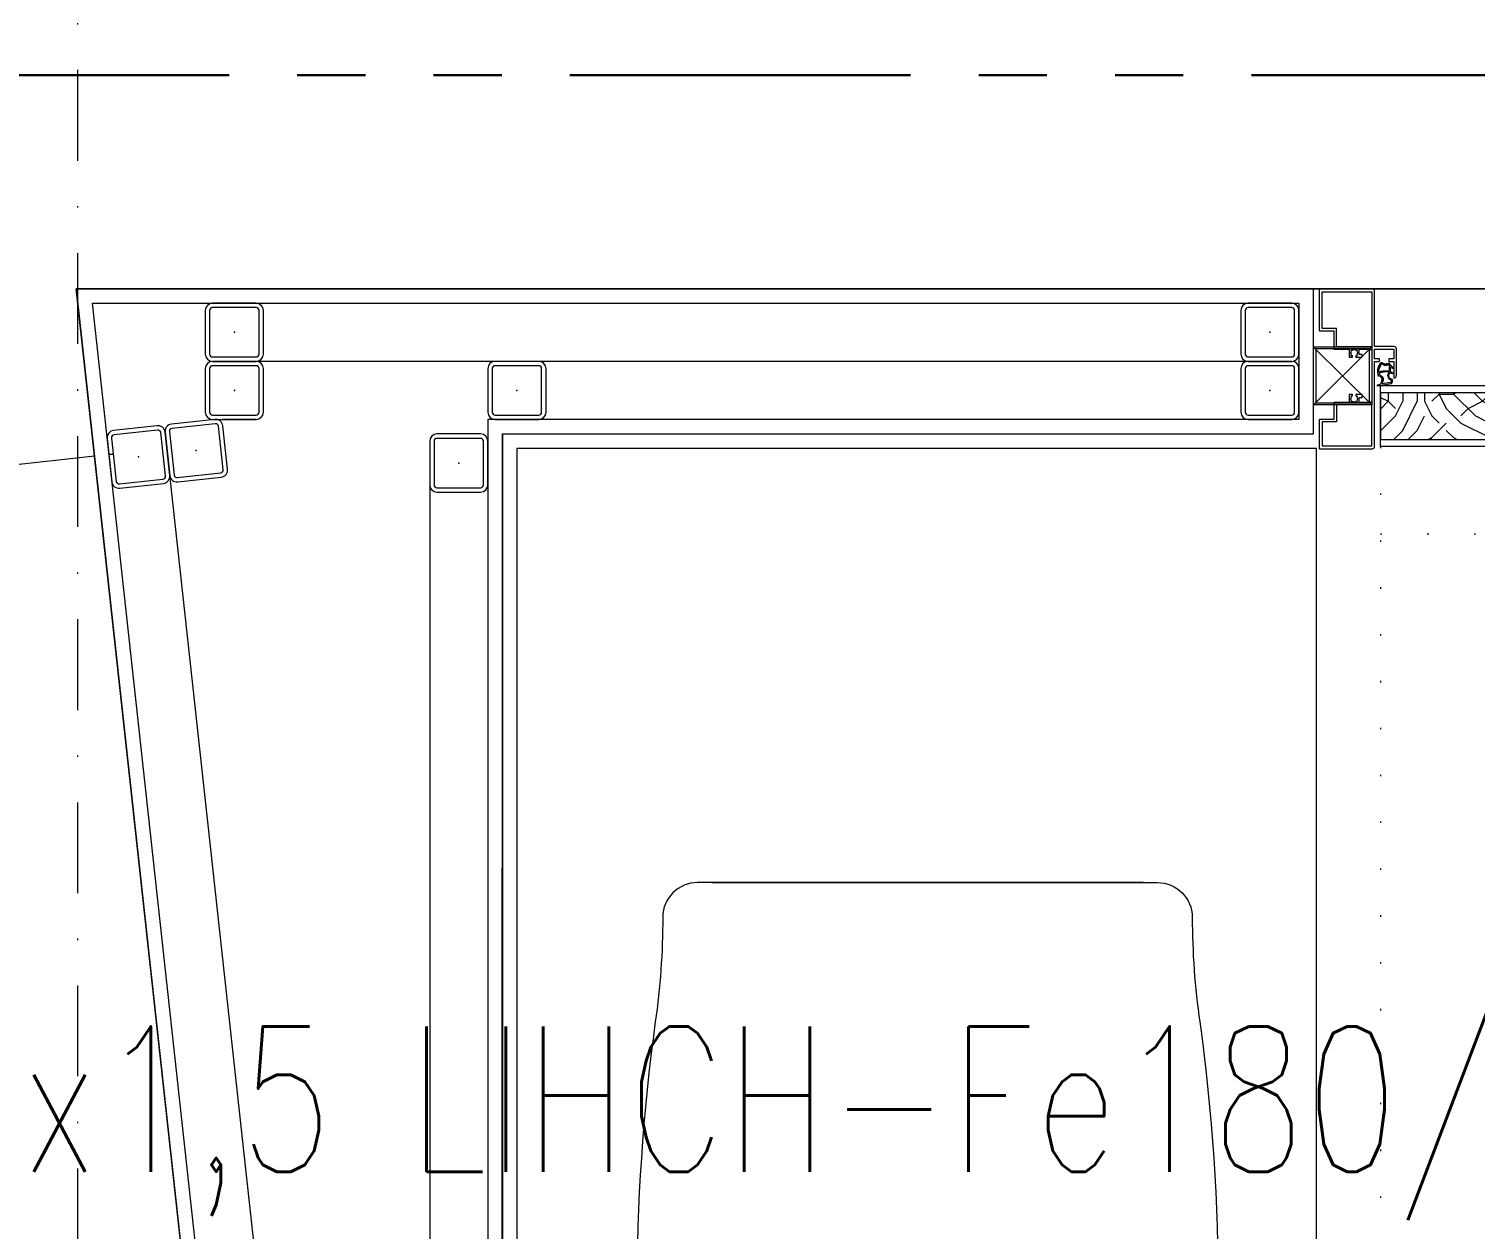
# Model space of a CAD drawing. Extents: x -1299 to 23780, y -3010 to 8106.
# Drawn here: x 9964.1 to 10063.6, y 2175.3 to 2257.9 of the extents above; entities that cross this region are included whole.
import ezdxf

# ---------------------------------------------------------------- set-up
doc = ezdxf.new("R2010")
doc.units = 0
doc.header["$LTSCALE"] = 25
doc.header["$MEASUREMENT"] = 0
for name, pattern in [('DASHDOT2', [0.5, 0.25, -0.125, 0, -0.125]), ('DOT2', [0.125, 0, -0.125]), ('HIDDEN', [0.375, 0.25, -0.125]), ('PHANTOM2', [1.25, 0.625, -0.125, 0.125, -0.125, 0.125, -0.125])]:
    doc.linetypes.add(name, pattern=pattern)
doc.layers.get('0').update_dxf_attribs({"color": 9, "lineweight": 9})
for name, color, linetype, lineweight in [('05V', 9, 'Continuous', 9), ('06D', 9, 'Continuous', 9), ('09', 9, 'Continuous', 9), ('10', 9, 'Continuous', 9), ('11', 9, 'Continuous', 9), ('12', 9, 'Continuous', 9), ('20', 9, 'DOT2', 9), ('24', 9, 'DASHDOT2', 9), ('35', 9, 'Continuous', 9), ('E-KABLO', 7, 'Continuous', 30), ('E-YAZI', 7, 'Continuous', 30)]:
    doc.layers.add(name, color=color, linetype=linetype, lineweight=lineweight)
doc.styles.add('ILGAZ', font='txttw.shx')

# ---------------------------------------------------------------- blocks, each defined once
blk = doc.blocks.new('lavabo 120')
at = {"lineweight": 0, "flags": 128}
blk.add_lwpolyline([(54.99999999348074, -1.86194092748e-05), (0, -1.59297496793e-05), (-7.0994719863e-06, -120.0000099692852), (54.99999290332197, -120.0000126589448)], close=True, dxfattribs=at)
blk.add_lwpolyline([(54.99999468028545, -120.000004731527), (54.99999468028545, -1.59297496793e-05), (0, -1.59297496793e-05), (0, -120.000004731527)], close=True)
for points in [[(41.59063104353845, -90.13502500247068), (10.94809010252356, -90.13502500247068, -0.4142135623730951), (8.550034507177768, -87.73696940433092, 0.0358090889722232), (8.033649460412562, -80.5359639604003, -0.0678891822984981), (8.033649460412562, -43.00071644078798, 0.0024556628768309), (8.033649460412562, -35.73529788892574, -0.4181490349546527), (12.19714994821697, -30.2463215593607), (41.32191170938314, -30.2463215593607)], [(11.9284306159243, -90.13502500247068), (42.57097155787049, -90.13502500247068, 0.4142135623730951), (44.96902715228497, -87.73696940433092, -0.0358090889722232), (45.48541219998151, -80.5359639604003, 0.0678891822984981), (45.48541219998151, -43.00071644078798, -0.0259664768697311), (45.48541219998151, -35.73529788892574, 0.4181490349546527), (41.32191170938314, -30.2463215593607), (12.19714994821697, -30.2463215593607)]]:
    blk.add_lwpolyline(points, format="xyb")
blk = doc.blocks.new('A$C74064896')
at = {"layer": '05V', "rotation": 180}
blk.add_blockref('lavabo 120', (-414.7890938990783, -121.0000126589511), dxfattribs=at)
blk = doc.blocks.new('p-korkasa_40x40')
at = {"layer": '10'}
for points in [[(-2, -2), (-2, -2, 4.557571570274368), (-2, -2), (2, -2.000000000000454, 6.895317174706505), (2, -2.000000000000454), (2, -2.000000000000454), (2, 2.000000000000454), (-2, 2), (-2, -2)], [(-1.85000000000582, -1.85000000000582), (-1.85000000000582, 1.85000000000582), (1.85000000000582, 1.85000000000582), (1.85000000000582, -1.85000000000582), (-1.85000000000582, -1.85000000000582, -4.556434831823175), (-1.85000000000582, -1.85000000000582)]]:
    blk.add_lwpolyline(points, format="xyb", close=True, dxfattribs=at)
for points in [[(2, -2.000000000000454), (-2, 2)], [(2, 2.000000000000454), (-2, -1.96874570933869)]]:
    blk.add_lwpolyline(points, dxfattribs=at)
blk = doc.blocks.new('p-kapı')
at = {"layer": '09'}
h = blk.add_hatch(dxfattribs=at)
h.set_pattern_fill('LOGEND', color=256, scale=10, style=0)
h.set_pattern_definition([(360, (-1595.241908694795, -1979.639528495034), (9.999999999999996, -10), [3, -7]), (360, (-1595.241908694795, -1980.139528495034), (9.999999999999996, -10), [3, -7]), (360, (-1594.741908694795, -1981.139528495034), (9.999999999999996, -10), [2, -8]), (360, (-1594.241908694796, -1982.139528495034), (9.999999999999996, -10), [1.5, -8.5]), (360, (-1594.241908694796, -1983.139528495034), (9.999999999999996, -10), [1, -9]), (360, (-1596.741908694796, -1984.139528495034), (9.999999999999996, -10), [0.5, -2.5, 0.5, -6.5]), (360, (-1595.241908694795, -1984.639528495034), (9.999999999999996, -10), [0.5, -4, 1.5, -4]), (360, (-1593.241908694795, -1985.139528495034), (9.999999999999996, -10), [0.5, -0.5, 0.5, -8.5]), (360, (-1593.741908694795, -1985.639528495034), (9.999999999999996, -10), [0.5, -9.5]), (360, (-1594.241908694796, -1986.639528495034), (9.999999999999996, -10), [1.5, -8.5]), (360, (-1594.241908694796, -1987.639528495034), (9.999999999999996, -10), [2, -8]), (360, (-1594.741908694795, -1988.639528495034), (9.999999999999996, -10), [2.5, -3, 0.5, -4]), (270, (-1598.741908694796, -1982.639528495034), (-10, -9.999999999999996), [0.5, -1, 2.5, -6]), (270, (-1598.241908694796, -1983.639528495034), (-10, -9.999999999999996), [0.5, -0.5, 1.5, -7.5]), (270, (-1597.741908694796, -1987.639528495034), (-10, -9.999999999999996), [1, -9]), (270, (-1597.241908694796, -1983.639528495034), (-10, -9.999999999999996), [2, -3, 0.5, -4.5]), (270, (-1596.741908694796, -1989.139528495034), (-10, -9.999999999999996), [0.5, -9.5]), (270, (-1596.241908694796, -1984.139528495034), (-10, -9.999999999999996), [1.5, -8.5]), (270, (-1595.241908694795, -1984.639528495034), (-10, -9.999999999999996), [1, -9]), (270, (-1594.241908694796, -1984.639528495034), (-10, -9.999999999999996), [0.5, -1.5, 1.5, -6.5]), (270, (-1593.741908694795, -1985.139528495034), (-10, -9.999999999999996), [0.5, -9.5]), (270, (-1593.241908694795, -1983.139528495034), (-10, -9.999999999999996), [1.399999999999999, -8.6]), (270, (-1592.741908694796, -1981.139528495034), (-10, -9.999999999999996), [1, -9]), (270, (-1591.741908694795, -1985.139528495034), (-10, -9.999999999999996), [0.5, -9.5]), (270, (-1590.741908694796, -1984.639528495034), (-10, -9.999999999999996), [1.5, -8.5]), (270, (-1589.741908694796, -1984.639528495034), (-10, -9.999999999999996), [1.5, -8.5]), (314.9999999999999, (-1591.241908694796, -1980.639528495034), (-3.3e-15, -10.00000000019025), [0.7071000000000001, -0.7071000000000001, 0.7071000000000001, -12.02083562]), (314.9999999999999, (-1593.241908694795, -1983.139528495034), (-3.3e-15, -10.00000000019025), [1.414199999999999, -12.72793562]), (314.9999999999999, (-1597.241908694796, -1988.139528495034), (-3.3e-15, -10.00000000019025), [1.414199999999999, -12.72793562]), (314.9999999999999, (-1595.241908694795, -1985.639528495034), (-3.3e-15, -10.00000000019025), [1.414199999999999, -12.72793562]), (314.9999999999999, (-1594.741908694795, -1983.639528495034), (-3.3e-15, -10.00000000019025), [1.414199999999999, -12.72793562]), (314.9999999999999, (-1591.741908694795, -1981.639528495034), (-3.3e-15, -10.00000000019025), [1.414199999999999, -12.72793562]), (314.9999999999999, (-1592.741908694796, -1982.139528495034), (-3.3e-15, -10.00000000019025), [2.121319999999998, -12.02081562]), (314.9999999999999, (-1595.741908694796, -1986.639528495034), (-3.3e-15, -10.00000000019025), [0.7071000000000001, -13.43503562]), (314.9999999999999, (-1596.241908694796, -1987.639528495034), (-3.3e-15, -10.00000000019025), [0.7071000000000001, -13.43503562]), (314.9999999999999, (-1592.241908694796, -1987.639528495034), (-3.3e-15, -10.00000000019025), [0.7071000000000001, -13.43503562]), (314.9999999999999, (-1596.241908694796, -1982.639528495034), (-3.3e-15, -10.00000000019025), [0.7071000000000001, -13.43503562]), (314.9999999999999, (-1590.741908694796, -1986.139528495034), (-3.3e-15, -10.00000000019025), [0.7071000000000001, -13.43503562]), (314.9999999999999, (-1594.241908694796, -1985.139528495034), (-3.3e-15, -10.00000000019025), [0.7071000000000001, -13.43503562]), (314.9999999999999, (-1593.241908694795, -1986.139528495034), (-3.3e-15, -10.00000000019025), [0.7071000000000001, -13.43503562]), (225, (-1593.741908694795, -1984.139528495034), (-10.00000000019025, 3.3e-15), [0.7071000000000001, -0.7071000000000001, 2.121319999999998, -10.60661562]), (225, (-1592.241908694796, -1984.139528495034), (-10.00000000019025, 3.3e-15), [0.7071000000000001, -13.43503562]), (225, (-1592.241908694796, -1980.639528495034), (-10.00000000019025, 3.3e-15), [0.7071000000000001, -13.43503562]), (225, (-1594.241908694796, -1983.139528495034), (-10.00000000019025, 3.3e-15), [0.7071000000000001, -13.43503562]), (225, (-1592.741908694796, -1985.139528495034), (-10.00000000019025, 3.3e-15), [0.7071000000000001, -13.43503562]), (225, (-1595.241908694795, -1982.639528495034), (-10.00000000019025, 3.3e-15), [0.7071000000000001, -13.43503562]), (225, (-1591.241908694796, -1982.639528495034), (-10.00000000019025, 3.3e-15), [0.7071000000000001, -13.43503562]), (225, (-1598.241908694796, -1979.639528495034), (-10.00000000019025, 3.3e-15), [0.7071000000000001, -13.43503562]), (225, (-1597.741908694796, -1980.139528495034), (-10.00000000019025, 3.3e-15), [1.414199999999999, -12.72793562]), (225, (-1597.241908694796, -1980.639528495034), (-10.00000000019025, 3.3e-15), [1.414199999999999, -12.72793562]), (225, (-1596.241908694796, -1980.639528495034), (-10.00000000019025, 3.3e-15), [1.414199999999999, -12.72793562]), (225, (-1595.741908694796, -1981.639528495034), (-10.00000000019025, 3.3e-15), [1.414199999999999, -12.72793562]), (225, (-1591.741908694795, -1985.639528495034), (-10.00000000019025, 3.3e-15), [1.414199999999999, -12.72793562]), (225, (-1589.741908694796, -1980.639528495034), (-10.00000000019025, 3.3e-15), [1.414199999999999, -12.72793562]), (225, (-1589.241908694796, -1988.639528495034), (-10.00000000019025, 3.3e-15), [1.414199999999999, -12.72793562]), (225, (-1589.241908694796, -1987.639528495034), (-10.00000000019025, 3.3e-15), [1.414199999999999, -12.72793562]), (225, (-1590.241908694796, -1987.139528495034), (-10.00000000019025, 3.3e-15), [1.414199999999999, -12.72793562]), (225, (-1597.241908694796, -1987.139528495034), (-10.00000000019025, 3.3e-15), [2.121319999999998, -12.02081562]), (225, (-1590.741908694796, -1986.139528495034), (-10.00000000019025, 3.3e-15), [2.121319999999998, -12.02081562]), (333.4349487999999, (-1596.241908694796, -1989.139528495034), (10.00000000000094, -4.0006493e-09), [1.117999999999998, -21.24267976999997]), (333.4349487999999, (-1596.241908694796, -1984.139528495034), (10.00000000000094, -4.0006493e-09), [1.117999999999998, -21.24267976999997]), (333.4349487999999, (-1595.241908694795, -1987.139528495034), (10.00000000000094, -4.0006493e-09), [1.117999999999998, -21.24267976999997]), (333.4349487999999, (-1592.241908694796, -1980.139528495034), (10.00000000000094, -4.0006493e-09), [1.117999999999998, -21.24267976999997]), (333.4349487999999, (-1592.741908694796, -1981.139528495034), (10.00000000000094, -4.0006493e-09), [1.117999999999998, -21.24267976999997]), (333.4349487999999, (-1595.741908694796, -1983.139528495034), (10.00000000000094, -4.0006493e-09), [1.117999999999998, -21.24267976999997]), (333.4349487999999, (-1595.741908694796, -1988.139528495034), (10.00000000000094, -4.0006493e-09), [1.117999999999998, -21.24267976999997]), (333.4349487999999, (-1592.741908694796, -1985.139528495034), (10.00000000000094, -4.0006493e-09), [2.235999999999997, -20.12467976999998]), (296.5650511799998, (-1592.741908694796, -1986.639528495034), (5.099821e-10, -10.00000000000094), [1.117999999999975, -21.24267976999962]), (296.5650511799998, (-1591.241908694796, -1983.639528495034), (5.099821e-10, -10.00000000000094), [1.117999999999975, -21.24267976999962]), (296.5650511799998, (-1596.241908694796, -1985.639528495034), (5.099821e-10, -10.00000000000094), [1.117999999999975, -21.24267976999962]), (296.5650511799998, (-1598.241908694796, -1986.139528495034), (5.099821e-10, -10.00000000000094), [1.117999999999975, -21.24267976999962]), (296.5650511799998, (-1592.241908694796, -1984.139528495034), (5.099821e-10, -10.00000000000094), [1.117999999999975, -21.24267976999962]), (296.5650511799998, (-1593.241908694795, -1984.139528495034), (5.099821e-10, -10.00000000000094), [1.117999999999975, -21.24267976999962]), (296.5650511799998, (-1597.241908694796, -1985.639528495034), (5.099821e-10, -10.00000000000094), [2.235999999999953, -20.12467976999963]), (296.5650511799998, (-1589.741908694796, -1982.139528495034), (5.099821e-10, -10.00000000000094), [2.235999999999953, -20.12467976999963]), (296.5650511799998, (-1590.741908694796, -1982.639528495034), (5.099821e-10, -10.00000000000094), [2.235999999999953, -20.12467976999963]), (243.4349487999999, (-1598.741908694796, -1981.139528495034), (-4.0006526e-09, -10.00000000000094), [1.11799999999998, -21.24267976999968]), (243.4349487999999, (-1598.741908694796, -1986.639528495034), (-4.0006526e-09, -10.00000000000094), [1.11799999999998, -21.24267976999968]), (243.4349487999999, (-1596.741908694796, -1979.639528495034), (-4.0006526e-09, -10.00000000000094), [1.11799999999998, -21.24267976999968]), (243.4349487999999, (-1597.741908694796, -1988.639528495034), (-4.0006526e-09, -10.00000000000094), [1.11799999999998, -21.24267976999968]), (243.4349487999999, (-1596.741908694796, -1982.639528495034), (-4.0006526e-09, -10.00000000000094), [1.11799999999998, -21.24267976999968]), (243.4349487999999, (-1594.741908694795, -1983.639528495034), (-4.0006526e-09, -10.00000000000094), [1.11799999999998, -21.24267976999968]), (243.4349487999999, (-1593.741908694795, -1985.639528495034), (-4.0006526e-09, -10.00000000000094), [1.11799999999998, -21.24267976999968]), (243.4349487999999, (-1598.241908694796, -1981.639528495034), (3.2114650989e-06, -10.00000160773382), [1.11799999999998, -21.24267976999968]), (243.4349487999999, (-1595.741908694796, -1983.139528495034), (-4.0006526e-09, -10.00000000000094), [1.11799999999998, -21.24267976999968]), (243.4349487999999, (-1592.741908694796, -1982.139528495034), (-4.0006526e-09, -10.00000000000094), [1.11799999999998, -21.24267976999968]), (243.4349487999999, (-1591.741908694795, -1983.139528495034), (-4.0006526e-09, -10.00000000000094), [1.11799999999998, -21.24267976999968]), (243.4349487999999, (-1589.741908694796, -1986.139528495034), (-4.0006526e-09, -10.00000000000094), [1.11799999999998, -21.24267976999968]), (243.4349487999999, (-1597.241908694796, -1989.139528495034), (-4.0006526e-09, -10.00000000000094), [1.11799999999998, -21.24267976999968]), (243.4349487999999, (-1598.741908694796, -1988.639528495034), (-4.0006526e-09, -10.00000000000094), [2.23599999999996, -20.12467976999968]), (243.4349487999999, (-1597.241908694796, -1981.639528495034), (-4.0006526e-09, -10.00000000000094), [2.23599999999996, -20.12467976999968]), (206.5650511799999, (-1598.741908694796, -1980.139528495034), (-10.00000000000094, -5.099854e-10), [1.117999999999998, -21.24267976999997]), (206.5650511799999, (-1590.241908694796, -1979.639528495034), (-10.00000000000094, -5.099854e-10), [1.117999999999998, -21.24267976999997]), (206.5650511799999, (-1590.741908694796, -1984.639528495034), (-10.00000000000094, -5.099854e-10), [1.117999999999998, -21.24267976999997]), (206.5650511799999, (-1594.741908694795, -1981.139528495034), (-10.00000000000094, -5.099854e-10), [1.117999999999998, -21.24267976999997]), (206.5650511799999, (-1595.241908694795, -1980.139528495034), (-10.00000000000094, -5.099854e-10), [1.117999999999998, -21.24267976999997]), (206.5650511799999, (-1594.241908694796, -1982.139528495034), (-10.00000000000094, -5.099854e-10), [1.117999999999998, -21.24267976999997]), (206.5650511799999, (-1591.241908694796, -1988.139528495034), (-10.00000000000094, -5.099854e-10), [1.117999999999998, -21.24267976999997]), (206.5650511799999, (-1590.241908694796, -1988.639528495034), (-10.00000000000094, -5.099854e-10), [2.235999999999996, -20.12467976999998])])
h.paths.add_polyline_path([(1.170000000001889, -4.599999999998543), (1.170000000001889, -14.60028270519979), (4.370000000002618, -14.60028270519979), (4.370000000002618, -4.599999999998543)])
at = {"layer": '10'}
h = blk.add_hatch(color=256, dxfattribs=at)
edge = h.paths.add_edge_path()
edge.add_spline(control_points=[(-0.5369756097570644, -5.487583130314305), (-0.5906374453152239, -5.448109474127703), (-0.6878822009421129, -5.376576213864607), (-0.7823709486983716, -5.26979727714206), (-0.8899654388224005, -5.183654342275985), (-0.8351330276491353, -5.074845487528363), (-0.7993581297414494, -4.972602756468404), (-0.8236312188018928, -4.864064488465372), (-0.8909774078929331, -4.779597429209387), (-0.8936748011838059, -4.686491515603847), (-0.8901922852564894, -4.571903196243511), (-0.728764212148235, -4.500753839522076), (-0.5556085026000801, -4.416274023991716), (-0.3208874964548158, -4.395586009384714), (-0.1643808494300174, -4.42080311450263), (-0.0170845106040361, -4.413859327672981), (-0.0044594722057809, -4.527684065302309), (0.0795073431909259, -4.599534732878963), (0.1646003593887144, -4.71296180869831), (0.2895508234578301, -4.690704634194842), (0.4061617531915547, -4.673187978973147), (0.5518175704273744, -4.632420690963042), (0.5995418682032323, -4.505562638551054), (0.6480338603832934, -4.328156698684324), (0.6698076058928564, -4.376234219475009), (0.6769063150313741, -4.400546785698677)], knot_values=[0, 0, 0, 0, 1.972481329933421, 3.574485720078666, 4.459231721842631, 5.627326994262999, 6.631388320856649, 7.787072978740821, 8.75015276194368, 9.776376719050775, 10.52172028727109, 11.98318526219924, 14.34903833668033, 16.62296311174929, 18.66660599276623, 19.53265988375316, 20.30320742306432, 21.53106540985929, 22.8950020509257, 24.14050273090668, 24.94140504827469, 26.57643914558082, 28.1214307914516, 29.40842415818681, 30.06904306217089, 30.06904306217089, 30.06904306217089, 30.06904306217089], degree=3, periodic=0)
edge.add_arc((0.6577079170856451, -4.406152275536441), 0.0200000000000125, 350.303872262608, 376.27658788719623, ccw=False)
edge.add_line((0.6774222141648352, -4.409520730769144), (0.514778214589569, -5.361414672272076))
edge.add_spline(control_points=[(0.5147782145904785, -5.361414672275714), (0.4684569597193331, -5.388787999763736), (0.4029367876937613, -5.443303916799778), (0.299123291955766, -5.449055911398318), (0.2368332224687037, -5.433057827853191), (0.2434630590905726, -5.433695241110398), (0.2195726180252677, -5.362300950851932), (0.2195726180252677, -5.362300950851932)], knot_values=[0, 0, 0, 0, 0.2230052084876708, 0.4469780816912642, 0.8022655540997069, 1.018676818468204, 1.060393501096338, 1.060393501096338, 1.060393501096338, 1.060393501096338], degree=3, periodic=0)
edge.add_arc((-0.0149015127535677, -5.415764181387202), 0.2404920685283454, 372.8446095959982, 501.1423613045367)
edge.add_spline(control_points=[(-0.2021744220619439, -5.264882464594847), (-0.1844337589864153, -5.291202170345058), (-0.1854437276160752, -5.349255018729309), (-0.1315036820815294, -5.445958331976726), (-0.2492554579002899, -5.444384058457217), (-0.2605854891371564, -5.251315691763012), (-0.4150242235737096, -5.31380163356516), (-0.6628840222583677, -5.301241093380665), (-0.5288317618396832, -5.417381600585939), (-0.5347583595721517, -5.468470008810981), (-0.5369756097570644, -5.487583130314305)], knot_values=[1.684532790128255, 1.684532790128255, 1.684532790128255, 1.684532790128255, 1.827512949640418, 2.001131811412198, 2.034132841388928, 2.383878172112238, 2.570749579948123, 2.81730155771981, 2.995364809708569, 3.101801527567439, 3.101801527567439, 3.101801527567439, 3.101801527567439], degree=3, periodic=0)
edge = h.paths.add_edge_path(flags=16)
edge.add_spline(control_points=[(0.4883339317893844, -4.707549555794683), (0.4716886541282295, -4.72382829525304), (0.4523573484184455, -4.740081949203158), (0.4147011533677869, -4.762876765031251), (0.4001201892897372, -4.769903305110347), (0.3915949691217975, -4.773773023873216)], knot_values=[4.696285649924368, 4.696285649924368, 4.696285649924368, 4.696285649924368, 4.79612257682362, 4.79612257682362, 4.854419796380462, 4.854419796380462, 4.854419796380462, 4.854419796380462], degree=3, periodic=0)
edge.add_spline(control_points=[(0.3915949691217975, -4.773773023873216), (0.3885683923836041, -4.773607827773957), (0.3855311636252736, -4.773655683078687), (0.3757315162838495, -4.774002489109988), (0.3681160688320233, -4.774514404918591), (0.3516475183459988, -4.775929850264217), (0.3429637488879962, -4.776802903492352), (0.3252907630521804, -4.778838108541092), (0.316594720883586, -4.779977599690028), (0.291213085376512, -4.783661981935438), (0.2728923982976994, -4.786533683887681), (0.2312442128131806, -4.78980612817395), (0.2079686403376399, -4.790495247798387), (0.1708219201973407, -4.78445179665141), (0.157941705580015, -4.781219668708216), (0.126446850845241, -4.770230560083289), (0.1093897561368067, -4.760862773509868), (0.0793808313101181, -4.740266044478628), (0.0663699295146216, -4.728753008399507), (0.0429483607986185, -4.705703304971394), (0.0327881743869512, -4.6945441887583), (0.0148434022485162, -4.673768951717647), (0.0068756339605898, -4.663993070942523), (-0.0090410068587516, -4.644832979894998), (-0.0171964423425379, -4.635036743347882), (-0.0399044250698353, -4.605598142516099), (-0.0547606956715754, -4.584164799889547), (-0.0673612565879012, -4.558587210129186)], knot_values=[3.795205768767631, 3.795205768767631, 3.795205768767631, 3.795205768767631, 3.825435281411388, 3.825435281411388, 3.876175829762433, 3.876175829762433, 3.923120005564896, 3.923120005564896, 3.970064181367359, 3.970064181367359, 4.056079576782028, 4.056079576782028, 4.1420949721967, 4.1420949721967, 4.181856208153813, 4.181856208153813, 4.244411595576305, 4.244411595576305, 4.309456277789172, 4.309456277789172, 4.374500960002043, 4.374500960002043, 4.436400391423946, 4.436400391423946, 4.498299822845847, 4.498299822845847, 4.605733337985941, 4.605733337985941, 4.605733337985941, 4.605733337985941], degree=3, periodic=0)
edge.add_arc((-0.1355372299003648, -4.592173467186512), 0.0759999999999773, 386.2267322776729, 512.7778100074727)
edge.add_arc((0.7681294868853002, -4.977224969225062), 1.058097748058568, 156.6238447574831, 191.1623001326106)
edge.add_arc((-0.2503260998964834, -5.178210484511509), 0.0200000000000284, 191.0999284626219, 300.1954139159717)
edge.add_arc((-0.0254490172264923, -5.461997083402821), 0.3422998841750275, 24.48805169599501, 128.8712679559413, ccw=False)
edge.add_arc((0.3533265005826252, -5.298020562389866), 0.0708012071070941, 198.181550441474, 359.8422720900505)
edge.add_line((0.4241274394116772, -5.298215468756097), (0.5220320556400111, -4.725216702885518))
edge.add_arc((0.5023177585608211, -4.721848247652815), 0.019999999999999, 350.303872269459, 494.3621609343977)
edge = h.paths.add_edge_path(flags=16)
edge.add_spline(control_points=[(-0.3815073000114353, -4.472222122116363), (-0.3834389916773944, -4.472755469825642), (-0.3853727186760807, -4.473293892668153), (-0.4205788632025361, -4.483177059635636), (-0.4544610585180635, -4.493986634843166), (-0.4889215080875148, -4.505812684583361), (-0.4900629374460549, -4.506205374447745), (-0.4912037800822874, -4.506598829961148)], knot_values=[2.606882164150666, 2.606882164150666, 2.606882164150666, 2.606882164150666, 2.618308665253161, 2.618308665253161, 2.814704777591772, 2.814704777591772, 2.821436412206805, 2.821436412206805, 2.821436412206805, 2.821436412206805], degree=3, periodic=0)
edge.add_spline(control_points=[(-0.4912037800822874, -4.506598829961148), (-0.5233471352403285, -4.517684478290902), (-0.5550247264036443, -4.529377925202424), (-0.5877413626330963, -4.542037063278256), (-0.5892461558505602, -4.542620780113793), (-0.5907511911427719, -4.543206048052525)], knot_values=[2.408074102405524, 2.408074102405524, 2.408074102405524, 2.408074102405524, 2.597738580129102, 2.597738580129102, 2.606882164150666, 2.606882164150666, 2.606882164150666, 2.606882164150666], degree=3, periodic=0)
edge.add_spline(control_points=[(-0.5907511911427719, -4.543206048052525), (-0.6054095705112559, -4.548906299380178), (-0.6200909125836916, -4.554753686526963), (-0.6513064689206658, -4.567462292994605), (-0.6679456813908474, -4.574394172494065), (-0.6975867124383514, -4.586989977215123), (-0.7102365350583569, -4.592390315156078), (-0.7229134244116722, -4.597943268978269)], knot_values=[2.149006277224146, 2.149006277224146, 2.149006277224146, 2.149006277224146, 2.238060749371884, 2.238060749371884, 2.336258805541189, 2.336258805541189, 2.408074102405524, 2.408074102405524, 2.408074102405524, 2.408074102405524], degree=3, periodic=0)
edge.add_spline(control_points=[(-0.7229134244116722, -4.597943268978269), (-0.7275705286083394, -4.599983255589904), (-0.7322312857468205, -4.602043839309772), (-0.7455618066960596, -4.608008490373322), (-0.7536017658676429, -4.611828990477079), (-0.7677693781188282, -4.618944767549691), (-0.7739268021578029, -4.622241907200078), (-0.7842826841624629, -4.628234270370738), (-0.7883197533083149, -4.630736095932662), (-0.7920567741166451, -4.633701593120347)], knot_values=[1.977607441624772, 1.977607441624772, 1.977607441624772, 1.977607441624772, 2.003990200929743, 2.003990200929743, 2.053089229014396, 2.053089229014396, 2.101047753119271, 2.101047753119271, 2.149006277224144, 2.149006277224144, 2.149006277224144, 2.149006277224144], degree=3, periodic=0)
edge.add_arc((-0.7796246261059423, -4.649368172060348), 0.0200000000000304, 128.4336106568367, 179.4444368482111)
edge.add_spline(control_points=[(-0.7994840715909959, -4.647001227844157), (-0.7996182607275844, -4.648127119100536), (-0.7997274019762699, -4.649270390116727), (-0.8002259230997879, -4.655377579787455), (-0.8004687433967774, -4.661489339101533), (-0.8008469303676973, -4.678717195005447), (-0.8008342107059434, -4.690569281578063), (-0.8005320933662003, -4.700638614369379)], knot_values=[1.69878072459484, 1.69878072459484, 1.69878072459484, 1.69878072459484, 1.709176364630534, 1.709176364630534, 1.751194216338215, 1.751194216338215, 1.814824352558606, 1.814824352558606, 1.814824352558606, 1.814824352558606], degree=3, periodic=0)
edge.add_spline(control_points=[(-0.8005320933662003, -4.700638614369379), (-0.8005291922345351, -4.700735306796559), (-0.8005262644182947, -4.700831834830751), (-0.8002453347398841, -4.709994188720882), (-0.7996581484585477, -4.717831906731587), (-0.7983876424550544, -4.727805052178155), (-0.7979033033734595, -4.730831703876901), (-0.7967892664892136, -4.736400009627687), (-0.7963274052344786, -4.738312488167137), (-0.7950642314099241, -4.742959291426813), (-0.7941042474449205, -4.745736805889464), (-0.7922515160280456, -4.749893213578616), (-0.7915139412471035, -4.751386409348922), (-0.7898580297332956, -4.754580855151289), (-0.7890619376630639, -4.756077201753212), (-0.7868423479412741, -4.760092619239003), (-0.785815735354845, -4.761863285893921), (-0.7847239510629151, -4.763692432650714)], knot_values=[1.498288754767149, 1.498288754767149, 1.498288754767149, 1.498288754767149, 1.498899773643438, 1.498899773643438, 1.55638679152604, 1.55638679152604, 1.58513030046734, 1.58513030046734, 1.61387380940864, 1.61387380940864, 1.646408564364206, 1.646408564364206, 1.665384561853024, 1.665384561853024, 1.684360559341839, 1.684360559341839, 1.69878072459484, 1.69878072459484, 1.69878072459484, 1.69878072459484], degree=3, periodic=0)
edge.add_line((-0.7847239510629151, -4.763692432650714), (-0.7586869314282012, -4.807314172154292))
edge.add_line((-0.7586869314254728, -4.807314172154292), (-0.7255136902876984, -4.892826685434557))
edge.add_line((-0.7255136902895174, -4.892826685434557), (-0.7173155414820941, -4.968486310488515))
edge.add_line((-0.7173155414820941, -4.968486310492153), (-0.7384525110683171, -5.073848124018696))
edge.add_spline(control_points=[(-0.7384525110719551, -5.073848124025972), (-0.7417319309315645, -5.082875379535834), (-0.7452146564100987, -5.091635143231542), (-0.7561384565451591, -5.117976489476859), (-0.7633910574986658, -5.133729595487238), (-0.7682081721068243, -5.146175721485631)], knot_values=[0.9322138717899155, 0.9322138717899155, 0.9322138717899155, 0.9322138717899155, 0.9728151593248144, 0.9728151593248144, 1.059280169269481, 1.059280169269481, 1.059280169269481, 1.059280169269481], degree=3, periodic=0)
edge.add_arc((-0.7495564365199244, -5.153394638276949), 0.0199999999999873, 155.8711632790235, 228.8123973927473)
edge.add_spline(control_points=[(-0.7630056632260676, -5.168197283346669), (-0.7554750532144681, -5.175039363311952), (-0.7451898386098037, -5.183923097909428), (-0.7354561730571731, -5.192862009229427), (-0.7354408858154784, -5.192876049142794), (-0.735425599890732, -5.192890088728745)], knot_values=[0.6191493752113117, 0.6191493752113117, 0.6191493752113117, 0.6191493752113117, 0.6800377646677511, 0.6800377646677511, 0.6801335518299229, 0.6801335518299229, 0.6801335518299229, 0.6801335518299229], degree=3, periodic=0)
edge.add_line((-0.735425599890732, -5.192890088728745), (-0.7085877083327432, -5.218385404619767))
edge.add_arc((-0.6554298056871632, -5.164069316888342), 0.0760000000000115, 225.6174196060796, 248.1751496806524)
edge.add_line((-0.6836843639466679, -5.234621991803579), (-0.6090193983354766, -5.237696418160338))
edge.add_line((-0.6090193983327481, -5.237696418160338), (-0.5257167661893618, -5.233455986635817))
edge.add_line((-0.5257167661911808, -5.233455986635817), (-0.4458209923805044, -5.229388977597409))
edge.add_line((-0.445820992379595, -5.229388977597409), (-0.3993508796656897, -5.227023466140963))
edge.add_line((-0.3993508796665992, -5.227023466140963), (-0.3993451848336917, -5.227020210622868))
edge.add_arc((-0.4095884813359591, -5.151713671220931), 0.0760000000000394, 277.7459111072929, 367.2281972781141)
edge.add_line((-0.3341924609158013, -5.142151239269876), (-0.3342328856770109, -5.142296967715083))
edge.add_line((-0.3342328856779204, -5.142296967715083), (-0.3466309443083446, -5.07546490272216))
edge.add_line((-0.3466309443065256, -5.07546490272216), (-0.355971261873492, -4.984500883256258))
edge.add_line((-0.35597126187713, -4.984500883256258), (-0.3547381997259436, -4.856020760558748))
edge.add_line((-0.3547381997232151, -4.856020760555111), (-0.3473031821049517, -4.788441025990323))
edge.add_line((-0.3473031821085897, -4.788441025993961), (-0.3161650954198194, -4.647602403383644))
edge.add_arc((0.6255815801705467, -4.929675160965414), 0.9830828253785207, 158.9158621440237, 163.3259459756231, ccw=False)
edge.add_arc((-0.361280229568365, -4.545481016604751), 0.0760000000000061, 336.3054641239717, 465.4350394577134)
for p, q in [((0.5220320556400111, -4.725216702885518), (0.4238229449983919, -5.299997559632172)), ((0.6774222141648352, -4.409520730769144), (0.5147782145904785, -5.361414672275714)), ((-0.6520531316018606, -5.239887004390766), (-0.3993804007805011, -5.227024968880868))]:
    blk.add_line(p, q, dxfattribs=at)
blk.add_lwpolyline([(-3.124999999996361, -0.4000000000014552, -0.4142135623730951), (-3.099999999998543, -0.4250000000029104), (-3.099999999998543, -1.400000000059662), (-1.86499999999796, -1.400000000059662, -0.4142135623730951), (-1.839999999996505, -1.425000000061118), (-1.839999999996505, -2.445454079315823), (-1.281196915806503, -2.445454079315823), (-1.281196915806503, -2.675454079311748), (-1.390486237687582, -2.675454079311748), (-1.354628344986849, -2.639596186614654, 0.0916730868048769), (-1.425339023106061, -2.568885508495439), (-1.461431334289954, -2.604977819675696, 0.2882609505077494), (-1.700962497321597, -2.604977819675696), (-1.73705480850549, -2.568885508495439, 0.091673086804877), (-1.807765486624703, -2.639596186614654), (-1.771673175440809, -2.675688497794908, 0.2882609505067066), (-1.771673175440809, -2.915219660826551), (-1.807765486624703, -2.951311972014082, 0.09167308680455198), (-1.73705480850549, -3.022022650133294), (-1.700962497321597, -2.985930338945763, 0.2882609505077494), (-1.461431334289954, -2.985930338945763), (-1.425339023106061, -3.022022650133294, 0.0916730868044047), (-1.354628344986849, -2.951311972014082), (-1.390486237687582, -2.915454079309712), (-1.281196915806503, -2.915454079309712), (-1.281196915806503, -3.320454079315823, -0.4142135623730951), (-1.30619691580432, -3.345454079310002), (-1.456196915805774, -3.345454079310002, -0.4142135623730951), (-1.481196915807231, -3.320454079315823), (-1.481196915807231, -3.145454079312912), (-1.839999999996505, -3.145454079312912), (-1.839999999996505, -3.849999999998543, 0.4142135623730951), (-1.689999999998688, -4), (1.690000000002328, -4, 0.4142135623730951), (1.840000000003783, -3.849999999998543), (1.840000000003783, -3.145454079312912), (1.481196915810869, -3.145454079312912), (1.481196915810869, -3.320454079315823, -0.4142135623730951), (1.456196915813051, -3.345454079310002), (1.306196915811596, -3.345454079310002, -0.4142135623730951), (1.281196915810139, -3.320454079315823), (1.281196915810139, -2.915454079309712), (1.390486237694856, -2.915454079309712), (1.354628344994123, -2.951311972014082, 0.0916730868044046), (1.4253390231097, -3.022022650133294), (1.46143133429723, -2.985930338945763, 0.2882609505077494), (1.700962497328873, -2.985930338945763), (1.737054808512764, -3.022022650133294, 0.09167308680455198), (1.807765486631979, -2.951311972014082), (1.771673175444448, -2.915219660826551, 0.2882609505067075), (1.771673175444448, -2.675688497794908), (1.807765486631979, -2.639596186614654, 0.0916730868048769), (1.737054808512764, -2.568885508495439), (1.700962497328873, -2.604977819675696, 0.2882609505077494), (1.46143133429723, -2.604977819675696), (1.425339023113338, -2.568885508495439, 0.091673086804877), (1.354628344994123, -2.639596186614654), (1.390486237694856, -2.675454079311748), (1.281196915810139, -2.675454079311748), (1.281196915810139, -2.445454079315823), (1.840000000003783, -2.445454079315823), (1.840000000003783, -1.425000000061118, -0.4142135623730951), (1.8650000000016, -1.400000000059662), (3.000000000003637, -1.400000000059662), (3.000000000003637, -0.4250000000029104, -0.4142135623730951), (3.025000000005093, -0.4000000000014552), (4.995000000002619, -0.4000000000014552, -0.4142135623730951), (5.020000000004074, -0.4250000000029104), (5.020000000004074, -4.050000000002908, -0.4142135623730951), (4.870000000002619, -4.199999999997087), (-0.999999999996362, -4.199999999997087), (-0.999999999996362, -4.525000000001455, -0.4142135623730951), (-1.024999999997815, -4.550000000002909), (-1.154999999998834, -4.550000000002909, -0.4142135623730951), (-1.179999999996653, -4.525000000001455), (-1.179999999996653, -4.199999999997087), (-1.839999999996505, -4.199999999997087), (-1.839999999996505, -5.519999999996796), (-1.179999999996653, -5.519999999996796), (-1.179999999996653, -5.194999999999708, -0.4142135623730951), (-1.154999999998834, -5.169999999998251), (-1.024999999997815, -5.169999999998251, -0.4142135623730951), (-0.999999999996362, -5.194999999999708), (-0.999999999996362, -5.519999999996796), (0.1400000000030559, -5.519999999996796), (0.1400000000030559, -5.550000000002909, -0.4142135623730951), (-0.0099999999983993, -5.699999999997088), (-1.869999999998981, -5.699999999997088, -0.4142135623730951), (-2.019999999996798, -5.550000000002909), (-2.019999999996798, -4.199999999997087), (-5.829999999998107, -4.199999999997087, -0.4142135623730951), (-5.979999999995925, -4.050000000002908), (-5.979999999995925, -0.4250000000029104, -0.4142135623730951), (-5.95499999999447, -0.4000000000014552)], format="xyb", close=True, dxfattribs=at)
for points in [[(-5.779999999998834, -0.5999999999985448), (-5.779999999998834, -4), (-2, -4), (-2, -1.580000000059953), (-3.259999999998397, -1.580000000059953), (-3.259999999998397, -0.5999999999985448)], [(2.000000000003637, -1.580000000059953), (3.160000000007128, -1.580000000059953), (3.160000000007128, -0.5999999999985448), (4.820000000003347, -0.5999999999985448), (4.820000000003347, -4), (2.000000000003637, -4)]]:
    blk.add_lwpolyline(points, close=True, dxfattribs=at)
blk.add_lwpolyline([(-0.2852864468113694, -4.544508914594188), (-0.3161650954170909, -4.647602403383644), (-0.3473031821085897, -4.788441025993961), (-0.3547381997232151, -4.856020760562386), (-0.35597126187713, -4.984500883256258), (-0.3466309443065256, -5.07546490272216), (-0.3342328856779204, -5.142296967707807), (-0.3498928999542841, -5.19875022683118), (-0.3993451848327822, -5.227020210622868), (-0.445820992379595, -5.229388977597409), (-0.5257167661911808, -5.233455986635817), (-0.6090193983327481, -5.237696418160338), (-0.6836843639466679, -5.234621991803579), (-0.7085877083300148, -5.218385404623404), (-0.73542559989437, -5.192890088728745), (-0.7690206406296058, -5.1579929812724), (-0.7384525110683171, -5.073848124018696), (-0.7173155414820941, -4.968486310492153), (-0.7255136902895174, -4.892826685434557), (-0.7586869314254728, -4.807314172154292), (-0.7847239510629151, -4.763692432650714), (-0.8005320933662003, -4.700638614362106), (-0.7920567741202831, -4.633701593120347), (-0.7229134244116722, -4.597943268978269), (-0.5907511911464101, -4.543206048052525), (-0.4912037800822874, -4.506598829961148), (-0.3815073000114353, -4.472222122116363), (-0.3038095378688013, -4.495750547117495), (-0.3038095819792943, -4.495750496142136), (-0.2852864468113694, -4.544508914594188)], dxfattribs=at)
for centre, radius, start, end in [((-0.7796246261059423, -4.649368172060348), 0.02, 128.4336106363328, 173.20327499731), ((-0.361280229568365, -4.545481016604751), 0.076, 336.3054640785231, 105.4350394371128), ((0.6255815801705467, -4.929675160965414), 0.983082825378532, 158.9158621476075, 192.4906719201862), ((0.7681294868853002, -4.977224969225062), 1.058097748058572, 156.6238447583161, 191.1647034335445), ((-0.1355372299003648, -4.592173467186512), 0.076, 26.22673226566259, 152.7778100167051), ((0.5023177585608211, -4.721848247652815), 0.02, 350.3038722725713, 134.3621609305255), ((-0.7495564365199244, -5.153394638276949), 0.02, 158.8417053724818, 227.7426827470283), ((-0.6554298056871632, -5.164069316888342), 0.076, 225.617419607337, 270.7328797544679), ((-0.4095884813359591, -5.151713671220931), 0.076, 277.7459111072136, 5.782088052093817), ((-0.2503260998964834, -5.178210484511509), 0.02, 191.227074850636, 300.1954139160138), ((-0.0254490172264923, -5.461997083402821), 0.3422998841750354, 24.45469069919868, 128.8712679557805), ((-0.0149015127535677, -5.415764181387202), 0.2404920685283614, 12.84460959603832, 141.1423613046935), ((0.3533265005826252, -5.298020562389866), 0.0708012071070867, 197.4548495621878, 1.569542270734784)]:
    blk.add_arc(centre, radius, start, end, dxfattribs=at)
for points, knots in [([(-0.5369756097570644, -5.487583130314305), (-0.5906374453152239, -5.448109474127703), (-0.6878822009421129, -5.376576213864607), (-0.7823709486983716, -5.26979727714206), (-0.8899654388224005, -5.183654342275985), (-0.8351330276491353, -5.074845487528363), (-0.7993581297414494, -4.972602756468404), (-0.8236312188018928, -4.864064488465372), (-0.8909774078929331, -4.779597429209387), (-0.8936748011838059, -4.686491515603847), (-0.8901922852564894, -4.571903196243511), (-0.728764212148235, -4.500753839522076), (-0.5556085026000801, -4.416274023991716), (-0.3208874964548158, -4.395586009384714), (-0.1643808494300174, -4.42080311450263), (-0.0170845106040361, -4.413859327672981), (-0.0044594722057809, -4.527684065302309), (0.0795073431909259, -4.599534732878963), (0.1646003593887144, -4.71296180869831), (0.2895508234578301, -4.690704634194842), (0.4061617531915547, -4.673187978973147), (0.5518175704273744, -4.632420690963042), (0.6195418682036689, -4.505562638551054), (0.6480338603832934, -4.328156698684324), (0.6698076058928564, -4.376234219475009), (0.6769063150313741, -4.400546785698677)], [0, 0, 0, 0, 1.972481329933421, 3.574485720078666, 4.459231721842631, 5.627326994262999, 6.631388320856649, 7.787072978740821, 8.75015276194368, 9.776376719050775, 10.52172028727109, 11.98318526219924, 14.34903833668033, 16.62296311174929, 18.66660599276623, 19.53265988375316, 20.30320742306432, 21.53106540985929, 22.8950020509257, 24.14050273090668, 24.94140504827469, 26.57643914558082, 28.1214307914516, 29.40842415818681, 30.06904306217089, 30.06904306217089, 30.06904306217089, 30.06904306217089]), ([(-0.7682081721068243, -5.146175721485631), (-0.7633910574986658, -5.133729595487238), (-0.7561384565451591, -5.117976489476859), (-0.7432136414427079, -5.086809951688335), (-0.7377413171088847, -5.072719063602562), (-0.7283581326410058, -5.043427256146967), (-0.7242661277850857, -5.027782777055108), (-0.717914586468396, -4.9910093458966), (-0.7165164292564441, -4.969060021008771), (-0.7186985585321966, -4.926529184493118), (-0.7220867810865457, -4.905639070355392), (-0.7319183873587463, -4.867854555639496), (-0.7378786975896219, -4.850846082314092), (-0.7498877078542137, -4.823895453424483), (-0.7553039138510941, -4.81340084002295), (-0.7653394280714565, -4.795269491296494), (-0.7701119946723339, -4.787349884267313), (-0.7797062856225239, -4.771799181813547), (-0.7842275953080389, -4.764822918405116), (-0.7890619376667019, -4.756077201753212), (-0.7898580297332956, -4.754580855151289), (-0.7915139412471035, -4.751386409348922), (-0.7922515160280456, -4.749893213578616), (-0.7941042474449205, -4.745736805889464), (-0.7950642314099241, -4.742959291426813), (-0.7963274052344786, -4.738312488167137), (-0.7967892664892136, -4.736400009627687), (-0.7979033033734595, -4.730831703876901), (-0.7983876424550544, -4.727805052178155), (-0.7996581484585477, -4.717831906731587), (-0.8002453347398841, -4.709994188720882), (-0.8008339442421855, -4.690797040915638), (-0.8008491176260577, -4.678816832914888), (-0.8004687433967774, -4.661489339101533), (-0.8002259230997879, -4.655377579787455), (-0.7997274019762699, -4.649270390116727), (-0.7996182607275844, -4.648127119100536), (-0.7994840715909959, -4.647001227844157)], [0.9322138717899155, 0.9322138717899155, 0.9322138717899155, 0.9322138717899155, 1.018678881734585, 1.018678881734585, 1.082556095212454, 1.082556095212454, 1.146433308690327, 1.146433308690327, 1.225396899008182, 1.225396899008182, 1.304360489326034, 1.304360489326034, 1.372259955503497, 1.372259955503497, 1.415603443997421, 1.415603443997421, 1.458946932491345, 1.458946932491345, 1.512708920020149, 1.512708920020149, 1.531684917508965, 1.531684917508965, 1.550660914997782, 1.550660914997782, 1.583195669953349, 1.583195669953349, 1.611939178894649, 1.611939178894649, 1.640682687835949, 1.640682687835949, 1.698169705718551, 1.698169705718551, 1.76241086081523, 1.76241086081523, 1.804428712522914, 1.804428712522914, 1.814824352558608, 1.814824352558608, 1.814824352558608, 1.814824352558608]), ([(-0.7920567741166451, -4.633701593120347), (-0.7883197533083149, -4.630736095932662), (-0.7842826841624629, -4.628234270370738), (-0.7739268021578029, -4.622241907200078), (-0.7677693781188282, -4.618944767549691), (-0.7536017658676429, -4.611828990477079), (-0.7455618066960596, -4.608008490373322), (-0.7195482882671059, -4.596368918224468), (-0.7021864228372579, -4.588944600647662), (-0.6679456813908474, -4.574394172494065), (-0.6513064689206658, -4.567462292994605), (-0.6185666497913191, -4.554133122350322), (-0.6023965166750715, -4.547707622361483), (-0.5539169421463157, -4.528949287188877), (-0.5210979254807171, -4.516854905952641), (-0.4544610585180635, -4.493986634843166), (-0.4205788632025361, -4.483177059635636), (-0.3853727186760807, -4.473293892668153), (-0.3834389916773944, -4.472755469825642), (-0.3815073000114353, -4.472222122116363)], [1.977607441624772, 1.977607441624772, 1.977607441624772, 1.977607441624772, 2.025565965729647, 2.025565965729647, 2.073524489834522, 2.073524489834522, 2.122623517919175, 2.122623517919175, 2.220821574088481, 2.220821574088481, 2.319019630257786, 2.319019630257786, 2.41721768642709, 2.41721768642709, 2.613613798765703, 2.613613798765703, 2.810009911104313, 2.810009911104313, 2.821436412206809, 2.821436412206809, 2.821436412206809, 2.821436412206809]), ([(-0.0673612565879012, -4.558587210129186), (-0.0547606956715754, -4.584164799889547), (-0.0399044250698353, -4.605598142516099), (-0.0171964423425379, -4.635036743347882), (-0.0090410068587516, -4.644832979894998), (0.0068756339605898, -4.663993070942523), (0.0148434022485162, -4.673768951717647), (0.0327881743869512, -4.6945441887583), (0.0429483607986185, -4.705703304971394), (0.0663699295146216, -4.728753008399507), (0.0793808313101181, -4.740266044478628), (0.1093897561368067, -4.760862773509868), (0.126446850845241, -4.770230560083289), (0.157941705580015, -4.781219668708216), (0.1708219201973407, -4.78445179665141), (0.2079686403376399, -4.790495247798387), (0.2312442128131806, -4.78980612817395), (0.2728923982976994, -4.786533683887681), (0.291213085376512, -4.783661981935438), (0.316594720883586, -4.779977599690028), (0.3252907630521804, -4.778838108541092), (0.3429637488879962, -4.776802903492352), (0.3516475183459988, -4.775929850264217), (0.3681160688320233, -4.774514404918591), (0.3757315162838495, -4.774002489109988), (0.3855311636252736, -4.773655683078687), (0.3885683923836041, -4.773607827773957), (0.3915949691217975, -4.773773023873216)], [3.795205768767628, 3.795205768767628, 3.795205768767628, 3.795205768767628, 3.902639283907723, 3.902639283907723, 3.964538715329623, 3.964538715329623, 4.026438146751528, 4.026438146751528, 4.091482828964397, 4.091482828964397, 4.156527511177267, 4.156527511177267, 4.219082898599757, 4.219082898599757, 4.258844134556872, 4.258844134556872, 4.34485952997154, 4.34485952997154, 4.430874925386211, 4.430874925386211, 4.477819101188672, 4.477819101188672, 4.524763276991137, 4.524763276991137, 4.575503825342183, 4.575503825342183, 4.605733337985941, 4.605733337985941, 4.605733337985941, 4.605733337985941]), ([(0.3915949691217975, -4.773773023873216), (0.4001201892897372, -4.769903305110347), (0.4147011533677869, -4.762876765031251), (0.4523573484184455, -4.740081949203158), (0.4716886541282295, -4.72382829525304), (0.4883339317893844, -4.707549555794683)], [4.696285649924367, 4.696285649924367, 4.696285649924367, 4.696285649924367, 4.754582869481209, 4.754582869481209, 4.854419796380462, 4.854419796380462, 4.854419796380462, 4.854419796380462]), ([(-0.7085877083300148, -5.218385404623404), (-0.7171164821520506, -5.210038490338774), (-0.7260432657021739, -5.201506352270371), (-0.7451898386098037, -5.183923097909428), (-0.7554750532144681, -5.175039363311952), (-0.7630056632260676, -5.168197283346669)], [0.5601748397419227, 0.5601748397419227, 0.5601748397419227, 0.5601748397419227, 0.6192451623734839, 0.6192451623734839, 0.680133551829923, 0.680133551829923, 0.680133551829923, 0.680133551829923]), ([(-0.2021744220619439, -5.264882464594847), (-0.1844337589864153, -5.291202170345058), (-0.1854437276160752, -5.349255018729309), (-0.1315036820815294, -5.445958331976726), (-0.2492554579002899, -5.444384058457217), (-0.2605854891371564, -5.251315691763012), (-0.4150242235737096, -5.31380163356516), (-0.6628840222583677, -5.301241093380665), (-0.5288317618396832, -5.417381600585939), (-0.5347583595721517, -5.468470008810981), (-0.5369756097570644, -5.487583130314305)], [1.684532790128255, 1.684532790128255, 1.684532790128255, 1.684532790128255, 1.827512949640418, 2.001131811412198, 2.034132841388928, 2.383878172112238, 2.570749579948123, 2.81730155771981, 2.995364809708569, 3.101801527567439, 3.101801527567439, 3.101801527567439, 3.101801527567439]), ([(0.5147782145904785, -5.361414672275714), (0.4684569597193331, -5.388787999763736), (0.4029367876937613, -5.443303916799778), (0.299123291955766, -5.449055911398318), (0.2368332224687037, -5.433057827853191), (0.2434630590905726, -5.433695241110398), (0.2195726180252677, -5.362300950851932), (0.2195726180252677, -5.362300950851932)], [0, 0, 0, 0, 0.2230052084876708, 0.4469780816912642, 0.8022655540997069, 1.018676818468204, 1.060393501096338, 1.060393501096338, 1.060393501096338, 1.060393501096338])]:
    blk.add_open_spline(points, degree=3, knots=knots, dxfattribs=at)
at = {"layer": '12', "ltscale": 20}
for points in [[(0.6700000000018917, -85.40000000000146), (4.870000000002619, -85.40029411766591), (4.870000000002619, -4.600294117648446), (0.6704201680659027, -4.600000029422517)], [(4.370000000002618, -12.60028424741904), (1.169998639968979, -12.60029411764844), (1.170000000001889, -4.599999999998543), (4.370000000002618, -4.600294117648446)]]:
    blk.add_lwpolyline(points, close=True, dxfattribs=at)
at = {"layer": '20'}
for points in [[(4.870000000002619, -4.600294117648446), (86.47029411766925, -4.600294117648446)], [(4.870000000002619, -4.600294117648446), (10.87000000000262, -4.600294117648446), (10.87000000000262, -19.60029411764844), (4.870000000002619, -19.60029411764844), (4.870000000002619, -4.600294117648446)]]:
    blk.add_lwpolyline(points, dxfattribs=at)
blk.add_arc((4.870000000002619, -4.600294117648446), 81.60029411766662, 270.1053228038254, 0, dxfattribs=at)
at = {"layer": '10', "rotation": 270}
blk.add_blockref('p-korkasa_40x40', (0, -2), dxfattribs=at)
blk = doc.blocks.new('Prf-40x40')
for points in [[(1.5, -1.999999999998179), (-1.5, -2.000000000001818, -0.4142135623730951), (-2, -1.500000000001818), (-2, 1.499999999998179, -0.4142135623730951), (-1.5, 1.999999999998179), (1.5, 2.000000000001818, -0.4142135623730951), (2, 1.500000000001818), (2, -1.499999999998179, -0.4142135623730951)], [(1.499999999999543, -1.699999999998908), (-1.5, -1.700000000002544, -0.4142135623738941), (-1.699999999999818, -1.500000000001818), (-1.699999999999818, 1.499999999998179, -0.4142135623738941), (-1.499999999999543, 1.699999999998908), (1.5, 1.700000000002544, -0.4142135623738941), (1.699999999999818, 1.500000000001818), (1.699999999999818, -1.499999999998179, -0.4142135623738941)]]:
    blk.add_lwpolyline(points, format="xyb", close=True)
blk.add_point((0, 0))

msp = doc.modelspace()

# ---------------------------------------------------------------- linework, layer by layer
at = {"layer": '06D'}
for points in [[(10048.00000012271, 2235.000004310687), (9979.775548206973, 2235.000004310681)], [(9997.470320505376, 2011.180746100347), (9973.507709961894, 2230.126615496571)], [(9991.71152357587, 2228.000004310688), (9991.71152357587, 2110.385835263623)]]:
    msp.add_lwpolyline(points, dxfattribs=at)
at = {"layer": '11'}
for points in [[(9992.500000122654, 2010.636765132744), (9967.397144134895, 2240.000004310685), (10052.50000012271, 2240.000004310685)], [(9996.71152357587, 2230.000004310685), (10052.50000012271, 2230.000004310685), (10052.50000012271, 2240.000004310685)], [(9993.494064199194, 2010.745561326264), (9968.512561359683, 2239.000004310685), (10051.50000012271, 2239.000004310685), (10051.50000012271, 2231.000004310685), (9995.711523575872, 2231.000004310684)], [(9979.775548206973, 2231.000004310683), (9977.43589915799, 2231.000004310683)], [(9995.711523575872, 2231.000004310681), (9995.711523575872, 2110.24641744046)], [(9996.71152357587, 2230.000004310685), (9996.71152357587, 2110.000004310685)]]:
    msp.add_lwpolyline(points, dxfattribs=at)
at = {"layer": '20', "linetype": 'HIDDEN', "lineweight": 0}
for points in [[(7497.500000000402, 1433.224659847034, -0.101511985087314), (9968.659544634613, 2228.465529193758, -0.101511985087314)], [(9969.65361713305, 2228.574248436964, -1.16261595033e-05), (9969.95221939737, 2228.606875408749)]]:
    msp.add_lwpolyline(points, format="xyb", dxfattribs=at)
at = {"layer": '24'}
msp.add_lwpolyline([(9967.499999998323, 195.0000000046593), (9967.499999998323, 4035.00000000466)], dxfattribs=at)
at = {"layer": '35'}
msp.add_lwpolyline([(7909.50000541349, 2802.999998144087), (8525.500001126045, 2802.999995698873), (8525.500001126045, 2363.000004310682), (10472.50000012271, 2363.000000004951), (10472.50000012271, 2240.000004310683), (9967.397144134895, 2240.000004310683), (10004.83925096622, 1897.89379501455, 0.099520969804843), (7703.070009610714, 1167.165326207167)], format="xyb", dxfattribs=at)
msp.add_lwpolyline([(10217.50000012271, 2230.000004310685), (10217.50000012271, 2033.152769449003, 0.0084561785165684), (10007.22983938039, 2014.242613017362), (9996.681724218013, 2110.545078229901), (9996.71152357587, 2230.000004310685), (10052.50000012271, 2230.000004310685), (10052.50000012271, 2240.000004310685), (10142.50000012286, 2240.00000431062), (10142.50000012286, 2230.00000431062)], format="xyb", close=True, dxfattribs=at)
at = {"layer": 'E-KABLO', "color": 6, "linetype": 'PHANTOM2', "ltscale": 1.5}
msp.add_line((10165.41491845952, 2254.684578829549), (9910.655867292146, 2254.684578829549), dxfattribs=at)

# ---------------------------------------------------------------- block references
at = {"xscale": -1, "rotation": 90}
msp.add_blockref('p-kapı', (10052.50000012271, 2234.000004310685), dxfattribs=at)
msp.add_blockref('A$C74064896', (10467.50000012271, 2230.000004310685))
at = {"layer": '10', "xscale": -1}
for p in [(9978.275548206973, 2237.000004310683), (10049.50000012271, 2237.000004310685), (9978.275548206973, 2233.000004310682), (9997.71152357587, 2233.000004310681), (10049.50000012271, 2233.000004310684), (9993.71152357587, 2228.000004310685)]:
    msp.add_blockref('Prf-40x40', p, dxfattribs=at)
at = {"layer": '10', "xscale": -1, "rotation": 96.25982961374353}
for p in [(9975.659341373897, 2228.853633852207), (9971.68319078795, 2228.417484201472)]:
    msp.add_blockref('Prf-40x40', p, dxfattribs=at)

# ---------------------------------------------------------------- texts
at = {"layer": 'E-YAZI', "color": 3, "style": 'ILGAZ', "width": 0.75}
msp.add_text('2x1,5 LIHCH-Fe180/PH90', height=10, dxfattribs=at).set_placement((9957.09732797918, 2179.234271091384))

doc.saveas('drawing.dxf')
